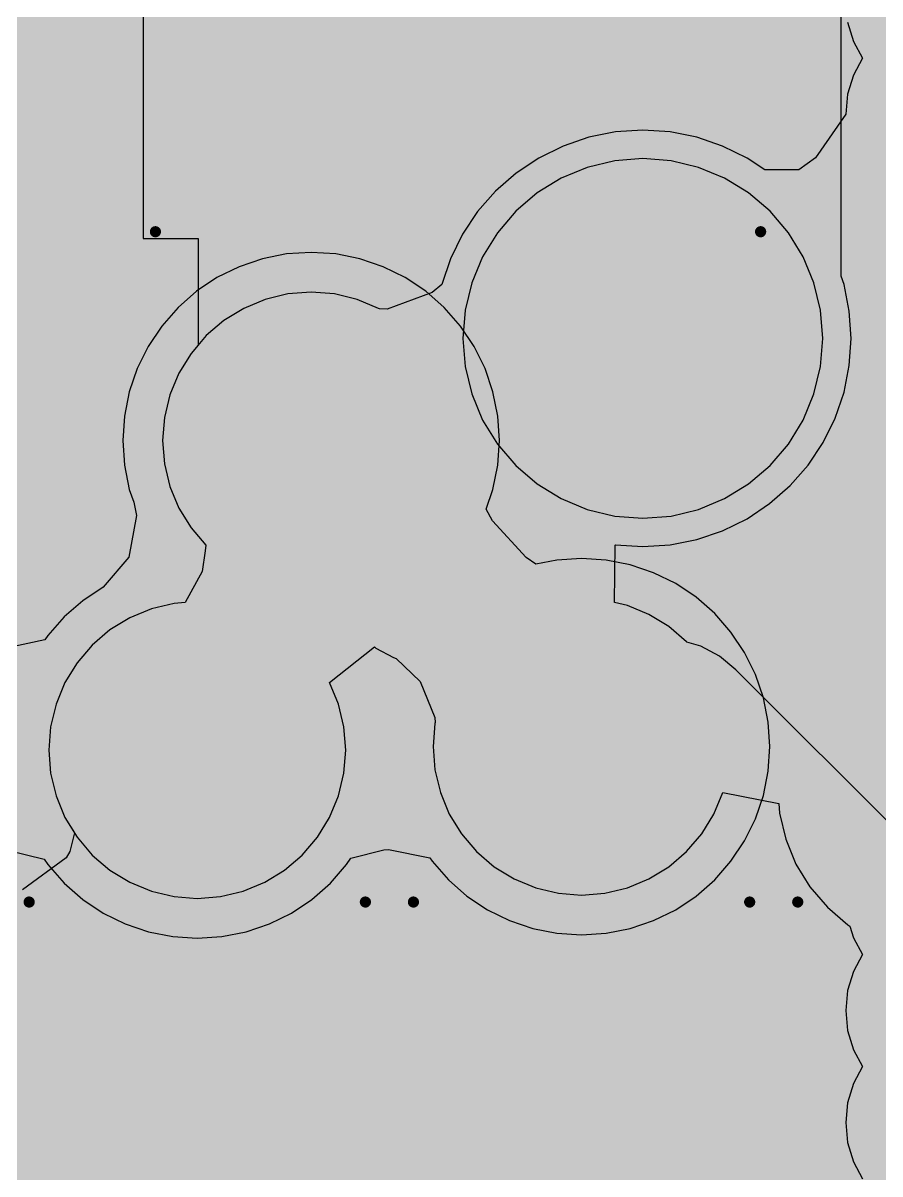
# Model space of a CAD drawing. Header units: millimetres. Extents: x 5.97 to 14.78, y 3.86 to 11.35.
# Drawn here: x 11.1594 to 11.3099, y 6.6749 to 6.8771 of the extents above; entities that cross this region are included whole.
import ezdxf

# ---------------------------------------------------------------- set-up
doc = ezdxf.new("R2010")
doc.units = ezdxf.units.MM
doc.header["$MEASUREMENT"] = 0
for name, color, linetype in [('BottomLayer', 5, 'Continuous'), ('BottomOverlay', 54, 'Continuous'), ('BottomPaste', 16, 'Continuous'), ('BottomSolder', 6, 'Continuous'), ('Mechanical13', 56, 'Continuous'), ('Mechanical15', 56, 'Continuous'), ('Mechanical2', 216, 'Continuous'), ('MidLayer1', 16, 'Continuous'), ('MidLayer2', 76, 'Continuous'), ('MultiLayer', 9, 'Continuous'), ('TopLayer', 1, 'Continuous'), ('TopOverlay', 2, 'Continuous')]:
    doc.layers.add(name, color=color, linetype=linetype)

# ---------------------------------------------------------------- blocks, each defined once
blk = doc.blocks.new('TQG144_M_139')
at = {"layer": 'TopOverlay', "const_width": 0.00787}
blk.add_lwpolyline([(-0.36024, 0.36024), (-0.36024, -0.36024)], dxfattribs=at)
blk = doc.blocks.new('0603C_B_195')
at = {"layer": 'BottomLayer'}
for points in [[(-0.04331, 0.0187), (-0.04331, -0.0187), (-0.00984, 0.0187), (-0.00984, -0.0187)], [(0.00984, 0.0187), (0.00984, -0.0187), (0.04331, 0.0187), (0.04331, -0.0187)]]:
    blk.add_solid(points, dxfattribs=at)
at = {"layer": 'BottomOverlay', "const_width": 0.00394}
for points in [[(0.05315, 0.02362), (-0.05315, 0.02362)], [(-0.05315, -0.02362), (-0.05315, 0.02362)], [(0.05315, -0.02362), (0.05315, 0.02362)], [(0.05315, -0.02362), (-0.05315, -0.02362)]]:
    blk.add_lwpolyline(points, dxfattribs=at)
at = {"layer": 'BottomOverlay', "const_width": 0.00197}
for points in [[(-0.05413, 0.02362, 1), (-0.05217, 0.02362, 1)], [(-0.05413, 0.02362, 1), (-0.05217, 0.02362, 1)], [(0.05217, 0.02362, 1), (0.05413, 0.02362, 1)], [(0.05217, 0.02362, 1), (0.05413, 0.02362, 1)], [(-0.05413, -0.02362, 1), (-0.05217, -0.02362, 1)], [(-0.05413, -0.02362, 1), (-0.05217, -0.02362, 1)], [(0.05217, -0.02362, 1), (0.05413, -0.02362, 1)], [(0.05217, -0.02362, 1), (0.05413, -0.02362, 1)]]:
    blk.add_lwpolyline(points, format="xyb", close=True, dxfattribs=at)
at = {"layer": 'BottomPaste'}
for points in [[(-0.04631, 0.0217), (-0.04631, -0.0217), (-0.00684, 0.0217), (-0.00684, -0.0217)], [(0.00684, 0.0217), (0.00684, -0.0217), (0.04631, 0.0217), (0.04631, -0.0217)]]:
    blk.add_solid(points, dxfattribs=at)
at = {"layer": 'BottomSolder'}
for points in [[(-0.04581, 0.0212), (-0.04581, -0.0212), (-0.00734, 0.0212), (-0.00734, -0.0212)], [(0.00734, 0.0212), (0.00734, -0.0212), (0.04581, 0.0212), (0.04581, -0.0212)]]:
    blk.add_solid(points, dxfattribs=at)
at = {"layer": 'Mechanical13', "const_width": 0.00394}
for points in [[(-0.03346, -0.01772), (-0.03346, 0.01772)], [(0.03346, 0.01772), (-0.03346, 0.01772)], [(0.03346, -0.01772), (0.03346, 0.01772)], [(0.03346, -0.01772), (-0.03346, -0.01772)]]:
    blk.add_lwpolyline(points, dxfattribs=at)
at = {"layer": 'Mechanical13', "const_width": 0.00197}
for points in [[(-0.03445, 0.01772, 1), (-0.03248, 0.01772, 1)], [(-0.03445, 0.01772, 1), (-0.03248, 0.01772, 1)], [(0.03248, 0.01772, 1), (0.03445, 0.01772, 1)], [(0.03248, 0.01772, 1), (0.03445, 0.01772, 1)], [(-0.03445, -0.01772, 1), (-0.03248, -0.01772, 1)], [(-0.03445, -0.01772, 1), (-0.03248, -0.01772, 1)], [(0.03248, -0.01772, 1), (0.03445, -0.01772, 1)], [(0.03248, -0.01772, 1), (0.03445, -0.01772, 1)]]:
    blk.add_lwpolyline(points, format="xyb", close=True, dxfattribs=at)
at = {"layer": 'Mechanical15'}
for points, const_width in [([(-0.05315, -0.02953), (-0.05315, 0.02953)], 0.00197), ([(0.05315, 0.02953), (-0.05315, 0.02953)], 0.00197), ([(0.05315, -0.02953), (0.05315, 0.02953)], 0.00197), ([(0, -0.01772), (0, 0.01772)], 0.00394), ([(0.01772, 0), (-0.01772, 0)], 0.00394), ([(0.05315, -0.02953), (-0.05315, -0.02953)], 0.00197)]:
    blk.add_lwpolyline(points, dxfattribs=dict(at, const_width=const_width))
for points, const_width in [([(-0.05364, 0.02953, 1), (-0.05266, 0.02953, 1)], 0.000984), ([(-0.05364, 0.02953, 1), (-0.05266, 0.02953, 1)], 0.000984), ([(0.05266, 0.02953, 1), (0.05364, 0.02953, 1)], 0.000984), ([(0.05266, 0.02953, 1), (0.05364, 0.02953, 1)], 0.000984), ([(-0.00098, 0.01772, 1), (0.00098, 0.01772, 1)], 0.00197), ([(-0.0187, 0, 1), (-0.01673, 0, 1)], 0.00197), ([(0.01673, 0, 1), (0.0187, 0, 1)], 0.00197), ([(-0.00098, -0.01772, 1), (0.00098, -0.01772, 1)], 0.00197), ([(-0.05364, -0.02953, 1), (-0.05266, -0.02953, 1)], 0.000984), ([(-0.05364, -0.02953, 1), (-0.05266, -0.02953, 1)], 0.000984), ([(0.05266, -0.02953, 1), (0.05364, -0.02953, 1)], 0.000984), ([(0.05266, -0.02953, 1), (0.05364, -0.02953, 1)], 0.000984)]:
    blk.add_lwpolyline(points, format="xyb", close=True, dxfattribs=dict(at, const_width=const_width))
blk = doc.blocks.new('0603C_B_196')
at = {"layer": 'BottomLayer'}
for points in [[(-0.04331, 0.0187), (-0.04331, -0.0187), (-0.00984, 0.0187), (-0.00984, -0.0187)], [(0.00984, 0.0187), (0.00984, -0.0187), (0.04331, 0.0187), (0.04331, -0.0187)]]:
    blk.add_solid(points, dxfattribs=at)
at = {"layer": 'BottomOverlay', "const_width": 0.00394}
for points in [[(-0.05315, 0.02362), (0.05315, 0.02362)], [(-0.05315, -0.02362), (-0.05315, 0.02362)], [(0.05315, -0.02362), (0.05315, 0.02362)], [(-0.05315, -0.02362), (0.05315, -0.02362)]]:
    blk.add_lwpolyline(points, dxfattribs=at)
at = {"layer": 'BottomOverlay', "const_width": 0.00197}
for points in [[(-0.05413, 0.02362, 1), (-0.05217, 0.02362, 1)], [(-0.05413, 0.02362, 1), (-0.05217, 0.02362, 1)], [(0.05217, 0.02362, 1), (0.05413, 0.02362, 1)], [(0.05217, 0.02362, 1), (0.05413, 0.02362, 1)], [(-0.05413, -0.02362, 1), (-0.05217, -0.02362, 1)], [(-0.05413, -0.02362, 1), (-0.05217, -0.02362, 1)], [(0.05217, -0.02362, 1), (0.05413, -0.02362, 1)], [(0.05217, -0.02362, 1), (0.05413, -0.02362, 1)]]:
    blk.add_lwpolyline(points, format="xyb", close=True, dxfattribs=at)
at = {"layer": 'BottomPaste'}
for points in [[(-0.04631, 0.0217), (-0.04631, -0.0217), (-0.00684, 0.0217), (-0.00684, -0.0217)], [(0.00684, 0.0217), (0.00684, -0.0217), (0.04631, 0.0217), (0.04631, -0.0217)]]:
    blk.add_solid(points, dxfattribs=at)
at = {"layer": 'BottomSolder'}
for points in [[(-0.04581, 0.0212), (-0.04581, -0.0212), (-0.00734, 0.0212), (-0.00734, -0.0212)], [(0.00734, 0.0212), (0.00734, -0.0212), (0.04581, 0.0212), (0.04581, -0.0212)]]:
    blk.add_solid(points, dxfattribs=at)
at = {"layer": 'Mechanical13', "const_width": 0.00394}
for points in [[(-0.03346, -0.01772), (-0.03346, 0.01772)], [(-0.03346, 0.01772), (0.03346, 0.01772)], [(0.03346, -0.01772), (0.03346, 0.01772)], [(-0.03346, -0.01772), (0.03346, -0.01772)]]:
    blk.add_lwpolyline(points, dxfattribs=at)
at = {"layer": 'Mechanical13', "const_width": 0.00197}
for points in [[(-0.03445, 0.01772, 1), (-0.03248, 0.01772, 1)], [(-0.03445, 0.01772, 1), (-0.03248, 0.01772, 1)], [(0.03248, 0.01772, 1), (0.03445, 0.01772, 1)], [(0.03248, 0.01772, 1), (0.03445, 0.01772, 1)], [(-0.03445, -0.01772, 1), (-0.03248, -0.01772, 1)], [(-0.03445, -0.01772, 1), (-0.03248, -0.01772, 1)], [(0.03248, -0.01772, 1), (0.03445, -0.01772, 1)], [(0.03248, -0.01772, 1), (0.03445, -0.01772, 1)]]:
    blk.add_lwpolyline(points, format="xyb", close=True, dxfattribs=at)
at = {"layer": 'Mechanical15'}
for points, const_width in [([(-0.05315, -0.02953), (-0.05315, 0.02953)], 0.00197), ([(-0.05315, 0.02953), (0.05315, 0.02953)], 0.00197), ([(0.05315, -0.02953), (0.05315, 0.02953)], 0.00197), ([(0, -0.01772), (0, 0.01772)], 0.00394), ([(-0.01772, 0), (0.01772, 0)], 0.00394), ([(-0.05315, -0.02953), (0.05315, -0.02953)], 0.00197)]:
    blk.add_lwpolyline(points, dxfattribs=dict(at, const_width=const_width))
for points, const_width in [([(-0.05364, 0.02953, 1), (-0.05266, 0.02953, 1)], 0.000984), ([(-0.05364, 0.02953, 1), (-0.05266, 0.02953, 1)], 0.000984), ([(0.05266, 0.02953, 1), (0.05364, 0.02953, 1)], 0.000984), ([(0.05266, 0.02953, 1), (0.05364, 0.02953, 1)], 0.000984), ([(-0.00098, 0.01772, 1), (0.00098, 0.01772, 1)], 0.00197), ([(-0.0187, 0, 1), (-0.01673, 0, 1)], 0.00197), ([(0.01673, 0, 1), (0.0187, 0, 1)], 0.00197), ([(-0.00098, -0.01772, 1), (0.00098, -0.01772, 1)], 0.00197), ([(-0.05364, -0.02953, 1), (-0.05266, -0.02953, 1)], 0.000984), ([(-0.05364, -0.02953, 1), (-0.05266, -0.02953, 1)], 0.000984), ([(0.05266, -0.02953, 1), (0.05364, -0.02953, 1)], 0.000984), ([(0.05266, -0.02953, 1), (0.05364, -0.02953, 1)], 0.000984)]:
    blk.add_lwpolyline(points, format="xyb", close=True, dxfattribs=dict(at, const_width=const_width))
blk = doc.blocks.new('0603C_B_198')
at = {"layer": 'BottomLayer'}
for points in [[(-0.04331, 0.0187), (-0.04331, -0.0187), (-0.00984, 0.0187), (-0.00984, -0.0187)], [(0.00984, 0.0187), (0.00984, -0.0187), (0.04331, 0.0187), (0.04331, -0.0187)]]:
    blk.add_solid(points, dxfattribs=at)
at = {"layer": 'BottomOverlay', "const_width": 0.00394}
for points in [[(0.05315, 0.02362), (-0.05315, 0.02362)], [(-0.05315, -0.02362), (-0.05315, 0.02362)], [(0.05315, -0.02362), (0.05315, 0.02362)], [(0.05315, -0.02362), (-0.05315, -0.02362)]]:
    blk.add_lwpolyline(points, dxfattribs=at)
at = {"layer": 'BottomOverlay', "const_width": 0.00197}
for points in [[(-0.05413, 0.02362, 1), (-0.05217, 0.02362, 1)], [(-0.05413, 0.02362, 1), (-0.05217, 0.02362, 1)], [(0.05217, 0.02362, 1), (0.05413, 0.02362, 1)], [(0.05217, 0.02362, 1), (0.05413, 0.02362, 1)], [(-0.05413, -0.02362, 1), (-0.05217, -0.02362, 1)], [(-0.05413, -0.02362, 1), (-0.05217, -0.02362, 1)], [(0.05217, -0.02362, 1), (0.05413, -0.02362, 1)], [(0.05217, -0.02362, 1), (0.05413, -0.02362, 1)]]:
    blk.add_lwpolyline(points, format="xyb", close=True, dxfattribs=at)
at = {"layer": 'BottomPaste'}
for points in [[(-0.04631, 0.0217), (-0.04631, -0.0217), (-0.00684, 0.0217), (-0.00684, -0.0217)], [(0.00684, 0.0217), (0.00684, -0.0217), (0.04631, 0.0217), (0.04631, -0.0217)]]:
    blk.add_solid(points, dxfattribs=at)
at = {"layer": 'BottomSolder'}
for points in [[(-0.04581, 0.0212), (-0.04581, -0.0212), (-0.00734, 0.0212), (-0.00734, -0.0212)], [(0.00734, 0.0212), (0.00734, -0.0212), (0.04581, 0.0212), (0.04581, -0.0212)]]:
    blk.add_solid(points, dxfattribs=at)
at = {"layer": 'Mechanical13', "const_width": 0.00394}
for points in [[(-0.03346, -0.01772), (-0.03346, 0.01772)], [(0.03346, 0.01772), (-0.03346, 0.01772)], [(0.03346, -0.01772), (0.03346, 0.01772)], [(0.03346, -0.01772), (-0.03346, -0.01772)]]:
    blk.add_lwpolyline(points, dxfattribs=at)
at = {"layer": 'Mechanical13', "const_width": 0.00197}
for points in [[(-0.03445, 0.01772, 1), (-0.03248, 0.01772, 1)], [(-0.03445, 0.01772, 1), (-0.03248, 0.01772, 1)], [(0.03248, 0.01772, 1), (0.03445, 0.01772, 1)], [(0.03248, 0.01772, 1), (0.03445, 0.01772, 1)], [(-0.03445, -0.01772, 1), (-0.03248, -0.01772, 1)], [(-0.03445, -0.01772, 1), (-0.03248, -0.01772, 1)], [(0.03248, -0.01772, 1), (0.03445, -0.01772, 1)], [(0.03248, -0.01772, 1), (0.03445, -0.01772, 1)]]:
    blk.add_lwpolyline(points, format="xyb", close=True, dxfattribs=at)
at = {"layer": 'Mechanical15'}
for points, const_width in [([(-0.05315, -0.02953), (-0.05315, 0.02953)], 0.00197), ([(0.05315, 0.02953), (-0.05315, 0.02953)], 0.00197), ([(0.05315, -0.02953), (0.05315, 0.02953)], 0.00197), ([(0, -0.01772), (0, 0.01772)], 0.00394), ([(0.01772, 0), (-0.01772, 0)], 0.00394), ([(0.05315, -0.02953), (-0.05315, -0.02953)], 0.00197)]:
    blk.add_lwpolyline(points, dxfattribs=dict(at, const_width=const_width))
for points, const_width in [([(-0.05364, 0.02953, 1), (-0.05266, 0.02953, 1)], 0.000984), ([(-0.05364, 0.02953, 1), (-0.05266, 0.02953, 1)], 0.000984), ([(0.05266, 0.02953, 1), (0.05364, 0.02953, 1)], 0.000984), ([(0.05266, 0.02953, 1), (0.05364, 0.02953, 1)], 0.000984), ([(-0.00098, 0.01772, 1), (0.00098, 0.01772, 1)], 0.00197), ([(-0.0187, 0, 1), (-0.01673, 0, 1)], 0.00197), ([(0.01673, 0, 1), (0.0187, 0, 1)], 0.00197), ([(-0.00098, -0.01772, 1), (0.00098, -0.01772, 1)], 0.00197), ([(-0.05364, -0.02953, 1), (-0.05266, -0.02953, 1)], 0.000984), ([(-0.05364, -0.02953, 1), (-0.05266, -0.02953, 1)], 0.000984), ([(0.05266, -0.02953, 1), (0.05364, -0.02953, 1)], 0.000984), ([(0.05266, -0.02953, 1), (0.05364, -0.02953, 1)], 0.000984)]:
    blk.add_lwpolyline(points, format="xyb", close=True, dxfattribs=dict(at, const_width=const_width))
blk = doc.blocks.new('0603C_B_202')
at = {"layer": 'BottomLayer'}
for points in [[(-0.04331, 0.0187), (-0.04331, -0.0187), (-0.00984, 0.0187), (-0.00984, -0.0187)], [(0.00984, 0.0187), (0.00984, -0.0187), (0.04331, 0.0187), (0.04331, -0.0187)]]:
    blk.add_solid(points, dxfattribs=at)
at = {"layer": 'BottomOverlay', "const_width": 0.00394}
for points in [[(0.05315, 0.02362), (-0.05315, 0.02362)], [(-0.05315, -0.02362), (-0.05315, 0.02362)], [(0.05315, -0.02362), (0.05315, 0.02362)], [(0.05315, -0.02362), (-0.05315, -0.02362)]]:
    blk.add_lwpolyline(points, dxfattribs=at)
at = {"layer": 'BottomOverlay', "const_width": 0.00197}
for points in [[(-0.05413, 0.02362, 1), (-0.05217, 0.02362, 1)], [(-0.05413, 0.02362, 1), (-0.05217, 0.02362, 1)], [(0.05217, 0.02362, 1), (0.05413, 0.02362, 1)], [(0.05217, 0.02362, 1), (0.05413, 0.02362, 1)], [(-0.05413, -0.02362, 1), (-0.05217, -0.02362, 1)], [(-0.05413, -0.02362, 1), (-0.05217, -0.02362, 1)], [(0.05217, -0.02362, 1), (0.05413, -0.02362, 1)], [(0.05217, -0.02362, 1), (0.05413, -0.02362, 1)]]:
    blk.add_lwpolyline(points, format="xyb", close=True, dxfattribs=at)
at = {"layer": 'BottomPaste'}
for points in [[(-0.04631, 0.0217), (-0.04631, -0.0217), (-0.00684, 0.0217), (-0.00684, -0.0217)], [(0.00684, 0.0217), (0.00684, -0.0217), (0.04631, 0.0217), (0.04631, -0.0217)]]:
    blk.add_solid(points, dxfattribs=at)
at = {"layer": 'BottomSolder'}
for points in [[(-0.04581, 0.0212), (-0.04581, -0.0212), (-0.00734, 0.0212), (-0.00734, -0.0212)], [(0.00734, 0.0212), (0.00734, -0.0212), (0.04581, 0.0212), (0.04581, -0.0212)]]:
    blk.add_solid(points, dxfattribs=at)
at = {"layer": 'Mechanical13', "const_width": 0.00394}
for points in [[(-0.03346, -0.01772), (-0.03346, 0.01772)], [(0.03346, 0.01772), (-0.03346, 0.01772)], [(0.03346, -0.01772), (0.03346, 0.01772)], [(0.03346, -0.01772), (-0.03346, -0.01772)]]:
    blk.add_lwpolyline(points, dxfattribs=at)
at = {"layer": 'Mechanical13', "const_width": 0.00197}
for points in [[(-0.03445, 0.01772, 1), (-0.03248, 0.01772, 1)], [(-0.03445, 0.01772, 1), (-0.03248, 0.01772, 1)], [(0.03248, 0.01772, 1), (0.03445, 0.01772, 1)], [(0.03248, 0.01772, 1), (0.03445, 0.01772, 1)], [(-0.03445, -0.01772, 1), (-0.03248, -0.01772, 1)], [(-0.03445, -0.01772, 1), (-0.03248, -0.01772, 1)], [(0.03248, -0.01772, 1), (0.03445, -0.01772, 1)], [(0.03248, -0.01772, 1), (0.03445, -0.01772, 1)]]:
    blk.add_lwpolyline(points, format="xyb", close=True, dxfattribs=at)
at = {"layer": 'Mechanical15'}
for points, const_width in [([(-0.05315, -0.02953), (-0.05315, 0.02953)], 0.00197), ([(0.05315, 0.02953), (-0.05315, 0.02953)], 0.00197), ([(0.05315, -0.02953), (0.05315, 0.02953)], 0.00197), ([(0, -0.01772), (0, 0.01772)], 0.00394), ([(0.01772, 0), (-0.01772, 0)], 0.00394), ([(0.05315, -0.02953), (-0.05315, -0.02953)], 0.00197)]:
    blk.add_lwpolyline(points, dxfattribs=dict(at, const_width=const_width))
for points, const_width in [([(-0.05364, 0.02953, 1), (-0.05266, 0.02953, 1)], 0.000984), ([(-0.05364, 0.02953, 1), (-0.05266, 0.02953, 1)], 0.000984), ([(0.05266, 0.02953, 1), (0.05364, 0.02953, 1)], 0.000984), ([(0.05266, 0.02953, 1), (0.05364, 0.02953, 1)], 0.000984), ([(-0.00098, 0.01772, 1), (0.00098, 0.01772, 1)], 0.00197), ([(-0.0187, 0, 1), (-0.01673, 0, 1)], 0.00197), ([(0.01673, 0, 1), (0.0187, 0, 1)], 0.00197), ([(-0.00098, -0.01772, 1), (0.00098, -0.01772, 1)], 0.00197), ([(-0.05364, -0.02953, 1), (-0.05266, -0.02953, 1)], 0.000984), ([(-0.05364, -0.02953, 1), (-0.05266, -0.02953, 1)], 0.000984), ([(0.05266, -0.02953, 1), (0.05364, -0.02953, 1)], 0.000984), ([(0.05266, -0.02953, 1), (0.05364, -0.02953, 1)], 0.000984)]:
    blk.add_lwpolyline(points, format="xyb", close=True, dxfattribs=dict(at, const_width=const_width))

msp = doc.modelspace()

# ---------------------------------------------------------------- linework, layer by layer
at = {"layer": 'BottomLayer'}
for p, q in [((11.3031, 6.83267), (11.3031, 6.9127)), ((11.18049, 6.9007), (11.18049, 6.8393)), ((11.18049, 6.8393), (11.19013, 6.8393)), ((11.19013, 6.8393), (11.19013, 6.82054)), ((11.3036, 6.8312), (11.3031, 6.83267)), ((11.30453, 6.82651), (11.3036, 6.8312)), ((11.30485, 6.82173), (11.30453, 6.82651)), ((11.30453, 6.81696), (11.30485, 6.82173)), ((11.1889, 6.8191), (11.18676, 6.81561)), ((11.19013, 6.82054), (11.1889, 6.8191)), ((11.3036, 6.81227), (11.30453, 6.81696)), ((11.18676, 6.81561), (11.1852, 6.81183)), ((11.1852, 6.81183), (11.18424, 6.80785)), ((11.30206, 6.80773), (11.3036, 6.81227)), ((11.18424, 6.80785), (11.18392, 6.80377)), ((11.29995, 6.80344), (11.30206, 6.80773)), ((11.18392, 6.80377), (11.18424, 6.79969)), ((11.29729, 6.79946), (11.29995, 6.80344)), ((11.18424, 6.79969), (11.1852, 6.79571)), ((11.29413, 6.79587), (11.29729, 6.79946)), ((11.1852, 6.79571), (11.18676, 6.79193)), ((11.29054, 6.79271), (11.29413, 6.79587)), ((11.28656, 6.79005), (11.29054, 6.79271)), ((11.18676, 6.79193), (11.1889, 6.78844)), ((11.1889, 6.78844), (11.1915, 6.7854)), ((11.28227, 6.78794), (11.28656, 6.79005)), ((11.27304, 6.78547), (11.27773, 6.7864)), ((11.27773, 6.7864), (11.28227, 6.78794)), ((11.19141, 6.78439), (11.19084, 6.78076)), ((11.1915, 6.7854), (11.19141, 6.78439)), ((11.26331, 6.77534), (11.26341, 6.7854)), ((11.26341, 6.7854), (11.26349, 6.78547)), ((11.26349, 6.78547), (11.26827, 6.78515)), ((11.26827, 6.78515), (11.27304, 6.78547)), ((11.19084, 6.78076), (11.18788, 6.77532)), ((11.18592, 6.77516), (11.18194, 6.77421)), ((11.18788, 6.77532), (11.18592, 6.77516)), ((11.26556, 6.7748), (11.26331, 6.77534)), ((11.26934, 6.77324), (11.26556, 6.7748)), ((11.17816, 6.77264), (11.17467, 6.7705)), ((11.18194, 6.77421), (11.17816, 6.77264)), ((11.27283, 6.7711), (11.26934, 6.77324)), ((11.17467, 6.7705), (11.17156, 6.76785)), ((11.27594, 6.76844), (11.27283, 6.7711)), ((11.276, 6.76838), (11.27594, 6.76844)), ((11.27843, 6.76764), (11.276, 6.76838)), ((11.17156, 6.76785), (11.1689, 6.76473)), ((11.28173, 6.76587), (11.27843, 6.76764)), ((11.1689, 6.76473), (11.16676, 6.76125)), ((11.28462, 6.7635), (11.28173, 6.76587)), ((11.32327, 6.72485), (11.28462, 6.7635)), ((11.16676, 6.76125), (11.1652, 6.75746)), ((11.1652, 6.75746), (11.16424, 6.75349)), ((11.16424, 6.75349), (11.16392, 6.74941)), ((11.16392, 6.74941), (11.16424, 6.74533)), ((11.16424, 6.74533), (11.1652, 6.74135)), ((11.1652, 6.74135), (11.16676, 6.73756)), ((11.16676, 6.73756), (11.16842, 6.73485)), ((11.16842, 6.73485), (11.16759, 6.73159)), ((11.16699, 6.73044), (11.1593, 6.72485)), ((11.16759, 6.73159), (11.16699, 6.73044))]:
    msp.add_line(p, q, dxfattribs=at)
for points, const_width in [([(11.20922, 6.80455), (11.20922, 6.87)], 0.014), ([(11.26237, 6.82763), (11.26237, 6.87)], 0.012), ([(11.26237, 6.82763), (11.26827, 6.82173)], 0.012), ([(11.20922, 6.80455), (11.21, 6.80377)], 0.014), ([(11.19, 6.69612), (11.19, 6.74941)], 0.014), ([(11.2575, 6.75), (11.27112, 6.75)], 0.014), ([(11.2575, 6.69612), (11.2575, 6.75)], 0.014), ([(11.27112, 6.75), (11.325, 6.69612)], 0.014)]:
    msp.add_lwpolyline(points, dxfattribs=dict(at, const_width=const_width))
for points, const_width in [([(11.20572, 6.87, 1), (11.21272, 6.87, 1)], 0.007), ([(11.25937, 6.87, 1), (11.26537, 6.87, 1)], 0.006), ([(11.26202, 6.82173, 1), (11.27452, 6.82173, 1)], 0.0125), ([(11.25937, 6.82763, 1), (11.26537, 6.82763, 1)], 0.006), ([(11.25937, 6.82763, 1), (11.26537, 6.82763, 1)], 0.006), ([(11.26527, 6.82173, 1), (11.27127, 6.82173, 1)], 0.006), ([(11.203, 6.80377, 1), (11.217, 6.80377, 1)], 0.014), ([(11.20572, 6.80455, 1), (11.21272, 6.80455, 1)], 0.007), ([(11.20572, 6.80455, 1), (11.21272, 6.80455, 1)], 0.007), ([(11.2065, 6.80377, 1), (11.2135, 6.80377, 1)], 0.007), ([(11.183, 6.74941, 1), (11.197, 6.74941, 1)], 0.014), ([(11.2505, 6.75, 1), (11.2645, 6.75, 1)], 0.014), ([(11.1865, 6.74941, 1), (11.1935, 6.74941, 1)], 0.007), ([(11.254, 6.75, 1), (11.261, 6.75, 1)], 0.007), ([(11.254, 6.75, 1), (11.261, 6.75, 1)], 0.007), ([(11.26762, 6.75, 1), (11.27462, 6.75, 1)], 0.007), ([(11.26762, 6.75, 1), (11.27462, 6.75, 1)], 0.007), ([(11.1865, 6.69612, 1), (11.1935, 6.69612, 1)], 0.007), ([(11.254, 6.69612, 1), (11.261, 6.69612, 1)], 0.007)]:
    msp.add_lwpolyline(points, format="xyb", close=True, dxfattribs=dict(at, const_width=const_width))
at = {"layer": 'Mechanical2'}
msp.add_solid([(10.99, 6.54024), (11.93779, 6.54024), (10.99, 7.31977), (11.93779, 7.31977)], dxfattribs=at)
at = {"layer": 'MidLayer1'}
for p, q in [((11.26827, 6.85333), (11.26332, 6.85294)), ((11.27321, 6.85294), (11.26827, 6.85333)), ((11.2585, 6.85178), (11.25392, 6.84989)), ((11.26332, 6.85294), (11.2585, 6.85178)), ((11.27803, 6.85178), (11.27321, 6.85294)), ((11.28261, 6.84989), (11.27803, 6.85178)), ((11.25392, 6.84989), (11.2497, 6.84729)), ((11.28684, 6.84729), (11.28261, 6.84989)), ((11.2497, 6.84729), (11.24593, 6.84407)), ((11.29061, 6.84407), (11.28684, 6.84729)), ((11.24593, 6.84407), (11.24271, 6.8403)), ((11.29383, 6.8403), (11.29061, 6.84407)), ((11.24271, 6.8403), (11.24011, 6.83608)), ((11.29642, 6.83608), (11.29383, 6.8403)), ((11.24011, 6.83608), (11.23822, 6.8315)), ((11.29832, 6.8315), (11.29642, 6.83608)), ((11.23822, 6.8315), (11.23706, 6.82668)), ((11.29948, 6.82668), (11.29832, 6.8315)), ((11.23706, 6.82668), (11.23667, 6.82173)), ((11.29987, 6.82173), (11.29948, 6.82668)), ((11.23667, 6.82173), (11.23706, 6.81679)), ((11.29948, 6.81679), (11.29987, 6.82173)), ((11.23706, 6.81679), (11.23822, 6.81197)), ((11.29832, 6.81197), (11.29948, 6.81679)), ((11.23822, 6.81197), (11.24011, 6.80739)), ((11.29642, 6.80739), (11.29832, 6.81197)), ((11.24011, 6.80739), (11.24271, 6.80316)), ((11.29383, 6.80316), (11.29642, 6.80739)), ((11.24271, 6.80316), (11.24593, 6.79939)), ((11.29061, 6.79939), (11.29383, 6.80316)), ((11.24593, 6.79939), (11.2497, 6.79617)), ((11.28684, 6.79617), (11.29061, 6.79939)), ((11.2497, 6.79617), (11.25392, 6.79358)), ((11.28261, 6.79358), (11.28684, 6.79617)), ((11.25392, 6.79358), (11.2585, 6.79168)), ((11.27803, 6.79168), (11.28261, 6.79358)), ((11.2585, 6.79168), (11.26332, 6.79052)), ((11.26332, 6.79052), (11.26827, 6.79013)), ((11.26827, 6.79013), (11.27321, 6.79052)), ((11.27321, 6.79052), (11.27803, 6.79168))]:
    msp.add_line(p, q, dxfattribs=at)
for points, const_width in [([(11.25852, 6.82173, 1), (11.27802, 6.82173, 1)], 0.0195), ([(11.1995, 6.80377, 1), (11.2205, 6.80377, 1)], 0.021), ([(11.1795, 6.74941, 1), (11.2005, 6.74941, 1)], 0.021), ([(11.247, 6.75, 1), (11.268, 6.75, 1)], 0.021)]:
    msp.add_lwpolyline(points, format="xyb", close=True, dxfattribs=dict(at, const_width=const_width))
at = {"layer": 'MidLayer2'}
for p, q in [((11.20144, 6.83571), (11.19734, 6.83432)), ((11.20568, 6.83656), (11.20144, 6.83571)), ((11.21, 6.83684), (11.20568, 6.83656)), ((11.21432, 6.83656), (11.21, 6.83684)), ((11.21856, 6.83571), (11.21432, 6.83656)), ((11.22266, 6.83432), (11.21856, 6.83571)), ((11.19734, 6.83432), (11.19346, 6.83241)), ((11.22654, 6.83241), (11.22266, 6.83432)), ((11.19346, 6.83241), (11.18987, 6.83001)), ((11.23013, 6.83001), (11.22654, 6.83241)), ((11.18987, 6.83001), (11.18662, 6.82715)), ((11.23338, 6.82715), (11.23013, 6.83001)), ((11.18662, 6.82715), (11.18376, 6.8239)), ((11.23624, 6.8239), (11.23338, 6.82715)), ((11.18376, 6.8239), (11.18136, 6.82031)), ((11.23864, 6.82031), (11.23624, 6.8239)), ((11.18136, 6.82031), (11.17945, 6.81643)), ((11.24055, 6.81643), (11.23864, 6.82031)), ((11.17945, 6.81643), (11.17806, 6.81233)), ((11.24194, 6.81233), (11.24055, 6.81643)), ((11.17806, 6.81233), (11.17721, 6.80809)), ((11.24279, 6.80809), (11.24194, 6.81233)), ((11.17721, 6.80809), (11.17693, 6.80377)), ((11.24307, 6.80377), (11.24279, 6.80809)), ((11.17693, 6.80377), (11.17721, 6.79945)), ((11.24279, 6.79945), (11.24307, 6.80377)), ((11.17721, 6.79945), (11.17806, 6.79521)), ((11.24194, 6.79521), (11.24279, 6.79945)), ((11.17806, 6.79521), (11.17883, 6.79294)), ((11.24076, 6.79172), (11.24194, 6.79521)), ((11.17883, 6.79294), (11.17935, 6.79061)), ((11.17935, 6.79061), (11.17797, 6.78329)), ((11.24188, 6.78967), (11.24076, 6.79172)), ((11.24777, 6.78322), (11.24188, 6.78967)), ((11.17797, 6.78329), (11.17346, 6.77805)), ((11.24946, 6.78205), (11.24777, 6.78322)), ((11.25318, 6.78279), (11.24946, 6.78205)), ((11.2575, 6.78307), (11.25318, 6.78279)), ((11.26182, 6.78279), (11.2575, 6.78307)), ((11.26606, 6.78194), (11.26182, 6.78279)), ((11.27016, 6.78055), (11.26606, 6.78194)), ((11.27404, 6.77864), (11.27016, 6.78055)), ((11.27763, 6.77624), (11.27404, 6.77864)), ((11.17346, 6.77805), (11.16987, 6.77564)), ((11.16987, 6.77564), (11.16662, 6.77279)), ((11.28088, 6.77338), (11.27763, 6.77624)), ((11.16662, 6.77279), (11.16376, 6.76954)), ((11.28374, 6.77013), (11.28088, 6.77338)), ((11.16325, 6.76877), (11.15641, 6.76732)), ((11.16376, 6.76954), (11.16325, 6.76877)), ((11.28614, 6.76654), (11.28374, 6.77013)), ((11.28805, 6.76266), (11.28614, 6.76654)), ((11.28944, 6.75856), (11.28805, 6.76266)), ((11.29029, 6.75432), (11.28944, 6.75856)), ((11.29057, 6.75), (11.29029, 6.75432)), ((11.29029, 6.74568), (11.29057, 6.75)), ((11.28944, 6.74144), (11.29029, 6.74568)), ((11.28805, 6.73734), (11.28944, 6.74144)), ((11.28614, 6.73346), (11.28805, 6.73734)), ((11.21699, 6.7304), (11.22275, 6.73189)), ((11.22275, 6.73189), (11.22357, 6.73191)), ((11.22357, 6.73191), (11.23085, 6.73049)), ((11.28374, 6.72987), (11.28614, 6.73346)), ((11.15692, 6.73174), (11.16311, 6.73026)), ((11.16311, 6.73026), (11.16376, 6.72927)), ((11.21624, 6.72927), (11.21699, 6.7304)), ((11.23085, 6.73049), (11.23126, 6.72987)), ((11.23126, 6.72987), (11.23412, 6.72662)), ((11.28088, 6.72662), (11.28374, 6.72987)), ((11.16376, 6.72927), (11.16662, 6.72602)), ((11.21338, 6.72602), (11.21624, 6.72927)), ((11.16662, 6.72602), (11.16987, 6.72317)), ((11.21013, 6.72317), (11.21338, 6.72602)), ((11.23412, 6.72662), (11.23737, 6.72376)), ((11.27763, 6.72376), (11.28088, 6.72662)), ((11.23737, 6.72376), (11.24096, 6.72136)), ((11.27404, 6.72136), (11.27763, 6.72376)), ((11.16987, 6.72317), (11.17346, 6.72076)), ((11.20654, 6.72076), (11.21013, 6.72317)), ((11.17346, 6.72076), (11.17734, 6.71885)), ((11.20266, 6.71885), (11.20654, 6.72076)), ((11.24096, 6.72136), (11.24484, 6.71945)), ((11.27016, 6.71945), (11.27404, 6.72136)), ((11.17734, 6.71885), (11.18144, 6.71746)), ((11.19856, 6.71746), (11.20266, 6.71885)), ((11.24484, 6.71945), (11.24894, 6.71806)), ((11.24894, 6.71806), (11.25318, 6.71721)), ((11.26182, 6.71721), (11.26606, 6.71806)), ((11.26606, 6.71806), (11.27016, 6.71945)), ((11.18144, 6.71746), (11.18568, 6.71662)), ((11.18568, 6.71662), (11.19, 6.71633)), ((11.19, 6.71633), (11.19432, 6.71662)), ((11.19432, 6.71662), (11.19856, 6.71746)), ((11.25318, 6.71721), (11.2575, 6.71693)), ((11.2575, 6.71693), (11.26182, 6.71721))]:
    msp.add_line(p, q, dxfattribs=at)
for points, const_width in [([(11.25852, 6.82173, 1), (11.27802, 6.82173, 1)], 0.0195), ([(11.1995, 6.80377, 1), (11.2205, 6.80377, 1)], 0.021), ([(11.1795, 6.74941, 1), (11.2005, 6.74941, 1)], 0.021), ([(11.247, 6.75, 1), (11.268, 6.75, 1)], 0.021)]:
    msp.add_lwpolyline(points, format="xyb", close=True, dxfattribs=dict(at, const_width=const_width))
at = {"layer": 'MultiLayer'}
for points, const_width in [([(11.25852, 6.82173, 1), (11.27802, 6.82173, 1)], 0.0195), ([(11.1995, 6.80377, 1), (11.2205, 6.80377, 1)], 0.021), ([(11.1795, 6.74941, 1), (11.2005, 6.74941, 1)], 0.021), ([(11.247, 6.75, 1), (11.268, 6.75, 1)], 0.021)]:
    msp.add_lwpolyline(points, format="xyb", close=True, dxfattribs=dict(at, const_width=const_width))
at = {"layer": 'TopLayer'}
for p, q in [((11.30424, 6.87728), (11.30527, 6.8739)), ((11.30527, 6.8739), (11.30685, 6.87094)), ((11.30685, 6.87094), (11.30527, 6.86799)), ((11.30527, 6.86799), (11.30424, 6.86461)), ((11.30424, 6.86461), (11.3039, 6.8611)), ((11.3039, 6.8611), (11.29859, 6.85345)), ((11.26349, 6.858), (11.2588, 6.85706)), ((11.26827, 6.85831), (11.26349, 6.858)), ((11.27304, 6.858), (11.26827, 6.85831)), ((11.27773, 6.85706), (11.27304, 6.858)), ((11.25427, 6.85553), (11.24998, 6.85341)), ((11.2588, 6.85706), (11.25427, 6.85553)), ((11.28227, 6.85553), (11.27773, 6.85706)), ((11.28656, 6.85341), (11.28227, 6.85553)), ((11.24998, 6.85341), (11.246, 6.85075)), ((11.28968, 6.85132), (11.28656, 6.85341)), ((11.29859, 6.85345), (11.29569, 6.85132)), ((11.29569, 6.85132), (11.28968, 6.85132)), ((11.246, 6.85075), (11.2424, 6.8476)), ((11.2424, 6.8476), (11.23925, 6.844)), ((11.23925, 6.844), (11.23659, 6.84002)), ((11.23659, 6.84002), (11.23447, 6.83573)), ((11.23447, 6.83573), (11.23294, 6.8312)), ((11.23294, 6.8312), (11.23123, 6.82978)), ((11.20592, 6.82953), (11.20194, 6.82857)), ((11.21, 6.82985), (11.20592, 6.82953)), ((11.21408, 6.82953), (11.21, 6.82985)), ((11.21806, 6.82857), (11.21408, 6.82953)), ((11.23123, 6.82978), (11.22336, 6.82685)), ((11.19816, 6.82701), (11.19467, 6.82487)), ((11.20194, 6.82857), (11.19816, 6.82701)), ((11.22184, 6.82701), (11.21806, 6.82857)), ((11.22201, 6.82691), (11.22184, 6.82701)), ((11.22336, 6.82685), (11.22201, 6.82691)), ((11.19467, 6.82487), (11.19156, 6.82221)), ((11.19156, 6.82221), (11.1889, 6.8191)), ((11.1889, 6.8191), (11.18676, 6.81561)), ((11.18676, 6.81561), (11.1852, 6.81183)), ((11.1852, 6.81183), (11.18424, 6.80785)), ((11.18424, 6.80785), (11.18392, 6.80377)), ((11.18392, 6.80377), (11.18424, 6.79969)), ((11.18424, 6.79969), (11.1852, 6.79571)), ((11.1852, 6.79571), (11.18676, 6.79193)), ((11.18676, 6.79193), (11.1889, 6.78844)), ((11.1889, 6.78844), (11.1915, 6.7854)), ((11.19141, 6.78439), (11.19084, 6.78076)), ((11.1915, 6.7854), (11.19141, 6.78439)), ((11.19084, 6.78076), (11.18788, 6.77532)), ((11.18592, 6.77516), (11.18194, 6.77421)), ((11.18788, 6.77532), (11.18592, 6.77516)), ((11.17816, 6.77264), (11.17467, 6.7705)), ((11.18194, 6.77421), (11.17816, 6.77264)), ((11.17467, 6.7705), (11.17156, 6.76785)), ((11.17156, 6.76785), (11.1689, 6.76473)), ((11.21324, 6.76125), (11.22112, 6.76752)), ((11.22112, 6.76752), (11.22136, 6.76732)), ((11.22136, 6.76732), (11.22449, 6.76565)), ((11.1689, 6.76473), (11.16676, 6.76125)), ((11.22449, 6.76565), (11.22496, 6.76551)), ((11.22496, 6.76551), (11.22918, 6.76145)), ((11.16676, 6.76125), (11.1652, 6.75746)), ((11.2148, 6.75746), (11.21324, 6.76125)), ((11.22918, 6.76145), (11.23175, 6.75514)), ((11.1652, 6.75746), (11.16424, 6.75349)), ((11.21576, 6.75349), (11.2148, 6.75746)), ((11.23174, 6.75408), (11.23142, 6.75)), ((11.23179, 6.75427), (11.23174, 6.75408)), ((11.23175, 6.75514), (11.23179, 6.75427)), ((11.16424, 6.75349), (11.16392, 6.74941)), ((11.21608, 6.74941), (11.21576, 6.75349)), ((11.23142, 6.75), (11.23174, 6.74592)), ((11.16392, 6.74941), (11.16424, 6.74533)), ((11.21576, 6.74533), (11.21608, 6.74941)), ((11.16424, 6.74533), (11.1652, 6.74135)), ((11.2148, 6.74135), (11.21576, 6.74533)), ((11.23174, 6.74592), (11.2327, 6.74194)), ((11.2327, 6.74194), (11.23426, 6.73816)), ((11.28074, 6.73816), (11.2823, 6.74194)), ((11.2823, 6.74194), (11.29213, 6.74002)), ((11.1652, 6.74135), (11.16676, 6.73756)), ((11.21324, 6.73756), (11.2148, 6.74135)), ((11.29213, 6.74002), (11.29226, 6.7383)), ((11.23426, 6.73816), (11.2364, 6.73467)), ((11.2786, 6.73467), (11.28074, 6.73816)), ((11.29226, 6.7383), (11.29336, 6.73372)), ((11.16676, 6.73756), (11.1689, 6.73408)), ((11.2111, 6.73408), (11.21324, 6.73756)), ((11.1689, 6.73408), (11.17156, 6.73096)), ((11.20844, 6.73096), (11.2111, 6.73408)), ((11.2364, 6.73467), (11.23906, 6.73156)), ((11.27594, 6.73156), (11.2786, 6.73467)), ((11.29336, 6.73372), (11.29516, 6.72937)), ((11.17156, 6.73096), (11.17467, 6.72831)), ((11.20533, 6.72831), (11.20844, 6.73096)), ((11.23906, 6.73156), (11.24217, 6.7289)), ((11.27283, 6.7289), (11.27594, 6.73156)), ((11.17467, 6.72831), (11.17816, 6.72617)), ((11.20184, 6.72617), (11.20533, 6.72831)), ((11.24217, 6.7289), (11.24566, 6.72676)), ((11.26934, 6.72676), (11.27283, 6.7289)), ((11.29516, 6.72937), (11.29762, 6.72536)), ((11.17816, 6.72617), (11.18194, 6.7246)), ((11.19806, 6.7246), (11.20184, 6.72617)), ((11.24566, 6.72676), (11.24944, 6.7252)), ((11.26556, 6.7252), (11.26934, 6.72676)), ((11.18194, 6.7246), (11.18592, 6.72365)), ((11.19408, 6.72365), (11.19806, 6.7246)), ((11.24944, 6.7252), (11.25342, 6.72424)), ((11.25342, 6.72424), (11.2575, 6.72392)), ((11.2575, 6.72392), (11.26158, 6.72424)), ((11.26158, 6.72424), (11.26556, 6.7252)), ((11.29762, 6.72536), (11.30068, 6.72178)), ((11.18592, 6.72365), (11.19, 6.72332)), ((11.19, 6.72332), (11.19408, 6.72365)), ((11.30068, 6.72178), (11.30426, 6.71872)), ((11.30426, 6.71872), (11.30464, 6.71849)), ((11.30464, 6.71849), (11.30527, 6.71642)), ((11.30527, 6.71642), (11.30685, 6.71346)), ((11.30685, 6.71346), (11.30527, 6.71051)), ((11.30527, 6.71051), (11.30424, 6.70713)), ((11.30424, 6.70713), (11.3039, 6.70362)), ((11.3039, 6.70362), (11.30424, 6.70011)), ((11.30424, 6.70011), (11.30527, 6.69674)), ((11.30527, 6.69674), (11.30685, 6.69378)), ((11.30685, 6.69378), (11.30527, 6.69082)), ((11.30527, 6.69082), (11.30424, 6.68745)), ((11.30424, 6.68745), (11.3039, 6.68394)), ((11.3039, 6.68394), (11.30424, 6.68043)), ((11.30424, 6.68043), (11.30527, 6.67705)), ((11.30527, 6.67705), (11.30685, 6.67409))]:
    msp.add_line(p, q, dxfattribs=at)
for points, const_width in [([(11.26202, 6.82173, 1), (11.27452, 6.82173, 1)], 0.0125), ([(11.26552, 6.82173, 1), (11.27102, 6.82173, 1)], 0.0055), ([(11.203, 6.80377, 1), (11.217, 6.80377, 1)], 0.014), ([(11.207, 6.80377, 1), (11.213, 6.80377, 1)], 0.006), ([(11.22841, 6.78236, 1), (11.23441, 6.78236, 1)], 0.006), ([(11.22841, 6.78236, 1), (11.23441, 6.78236, 1)], 0.006), ([(11.183, 6.74941, 1), (11.197, 6.74941, 1)], 0.014), ([(11.2505, 6.75, 1), (11.2645, 6.75, 1)], 0.014)]:
    msp.add_lwpolyline(points, format="xyb", close=True, dxfattribs=dict(at, const_width=const_width))
for points, const_width in [([(11.26827, 6.82173), (11.35732, 6.82173)], 0.011), ([(11.21, 6.80377), (11.23141, 6.78236)], 0.012), ([(11.23141, 6.78236), (11.35732, 6.78236)], 0.012)]:
    msp.add_lwpolyline(points, dxfattribs=dict(at, const_width=const_width))

# ---------------------------------------------------------------- block references
for name, p, rotation in [('TQG144_M_139', (10.94, 6.93), 180), ('0603C_B_196', (11.2358, 6.87), 360), ('0603C_B_195', (11.19, 6.66955), 90), ('0603C_B_198', (11.2575, 6.66955), 90), ('0603C_B_202', (11.325, 6.66955), 90)]:
    msp.add_blockref(name, p, dxfattribs=dict(rotation=rotation))

doc.saveas('drawing.dxf')
